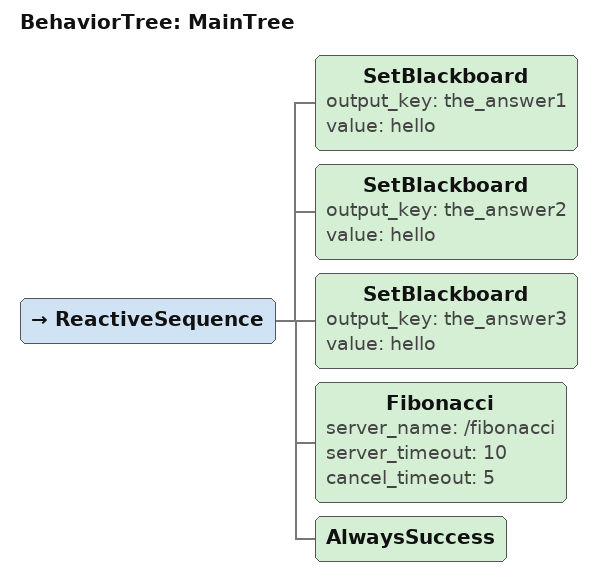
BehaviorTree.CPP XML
<root main_tree_to_execute="MainTree">
    <BehaviorTree ID="MainTree">
        <ReactiveSequence>
            <SetBlackboard output_key="the_answer1" value="hello"/>
            <SetBlackboard output_key="the_answer2" value="hello"/>
            <SetBlackboard output_key="the_answer3" value="hello"/>
            <Fibonacci server_name="/fibonacci" server_timeout="10" cancel_timeout="5" />
            <AlwaysSuccess/>
        </ReactiveSequence>
    </BehaviorTree>
</root>
